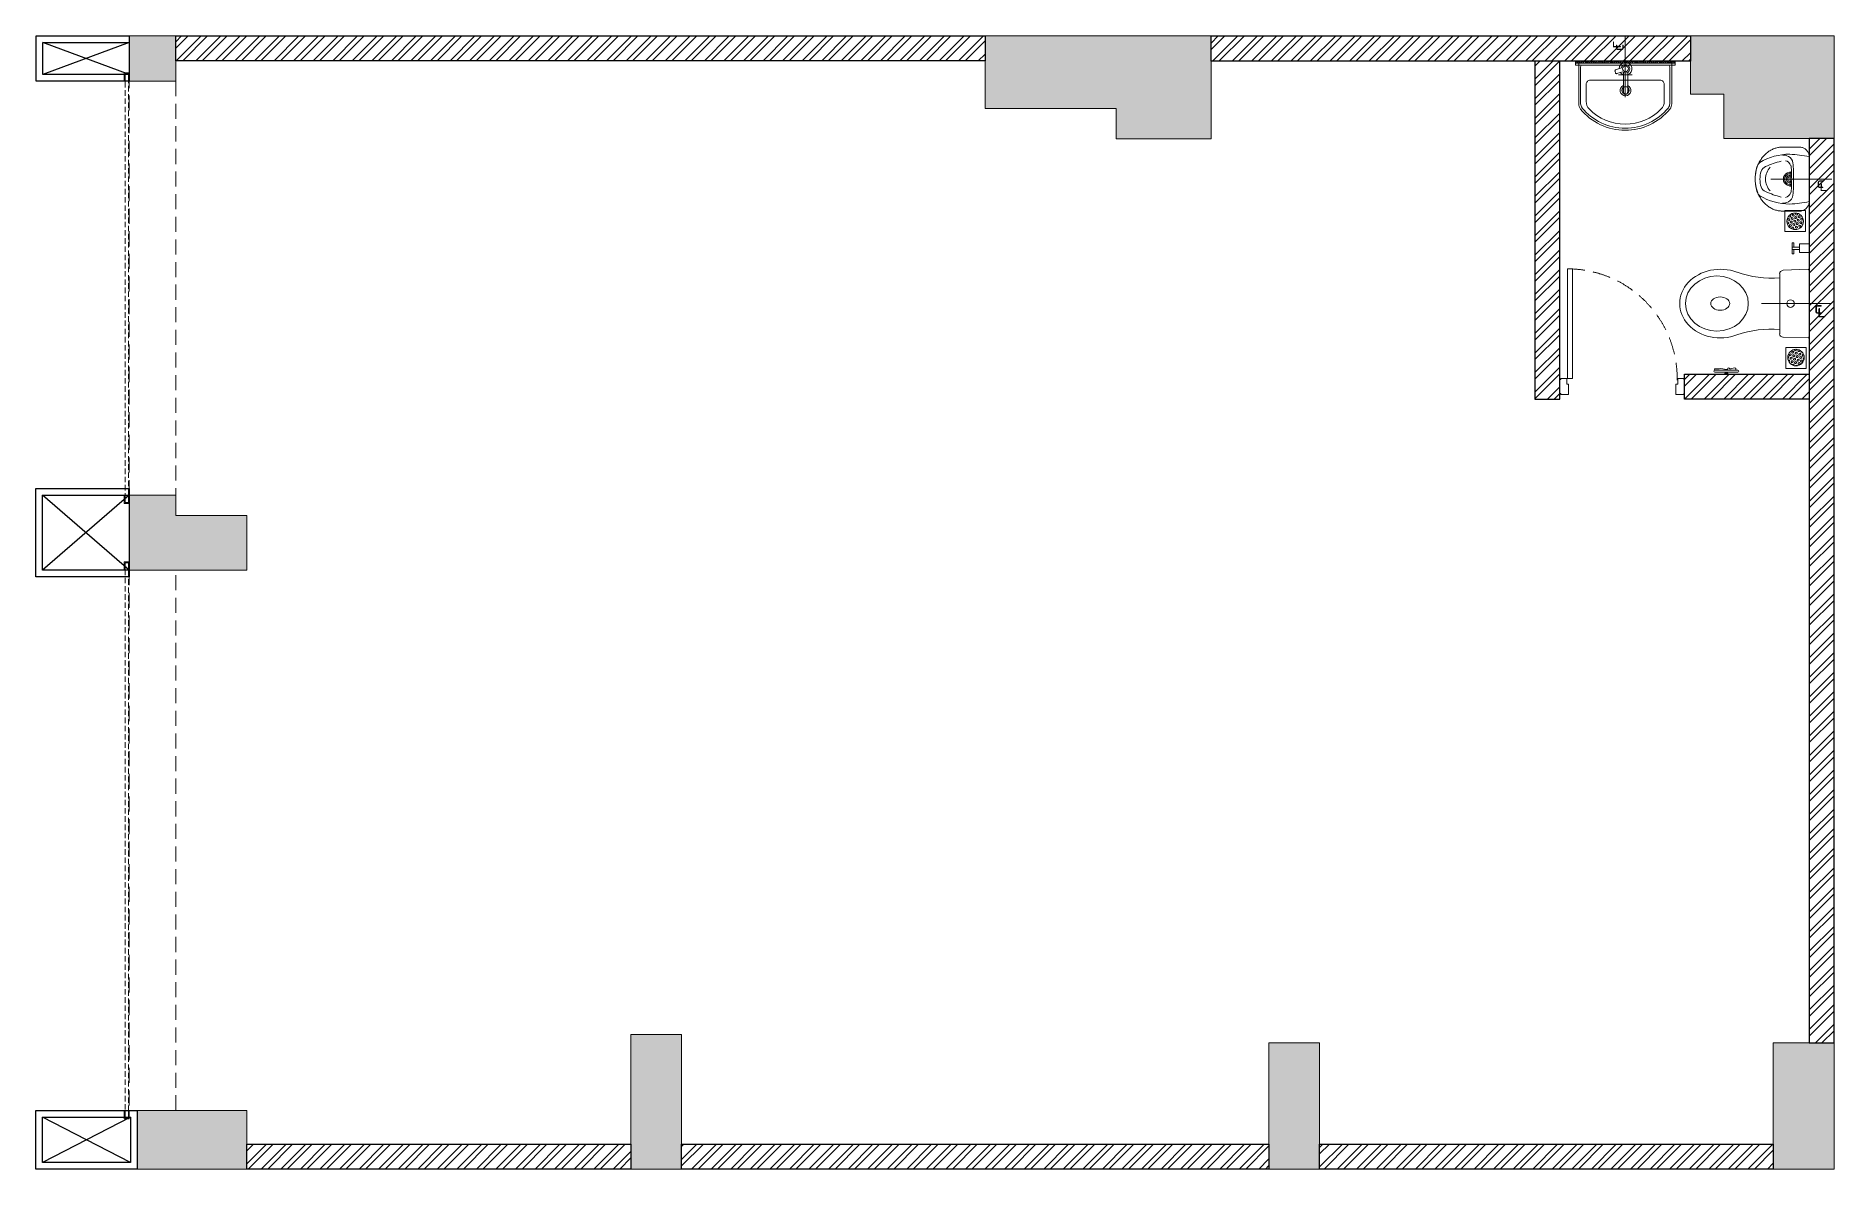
# Model space of a CAD drawing. Header units: feet. Extents: x -10822 to 0, y 0 to 6820.
import ezdxf

# ---------------------------------------------------------------- set-up
doc = ezdxf.new("R2010")
doc.units = ezdxf.units.FT
doc.header["$LTSCALE"] = 33
doc.header["$MEASUREMENT"] = 0
for name, pattern in [('a_p6_plan_L18$0$HIDDEN', [0.375, 0.25, -0.125]), ('CENTER', [2, 1.25, -0.25, 0.25, -0.25]), ('DOT2', [0.125, 0, -0.125]), ('HIDDEN', [9.525, 6.35, -3.175]), ('HIDDEN2', [4.7625, 3.175, -1.5875]), ('HIDDENX2', [0.75, 0.5, -0.25])]:
    doc.linetypes.add(name, pattern=pattern)
for name, color, linetype, lineweight in [('A-shutter', 8, 'Continuous', 18), ('beam', 90, 'Continuous', 9), ('centerline-toilets', 2, 'CENTER', 13), ('Column', 243, 'Continuous', 9), ('Door', 2, 'Continuous', 13), ('ele', 252, 'Continuous', 13), ('Fhitting', 152, 'Continuous', 30), ('LENS-DOOR', 34, 'Continuous', 20), ('LN-HATCH', 251, 'Continuous', 0), ('Mirror', 150, 'Continuous', 20), ('Panelling', 65, 'Continuous', 18), ('PARTITION', 22, 'Continuous', 30), ('rolling shutter', 1, 'Continuous', 5), ('Toilet', 5, 'Continuous', 9)]:
    doc.layers.add(name, color=color, linetype=linetype, lineweight=lineweight)
doc.layers.add('A-WALL', color=1, linetype='Continuous')
doc.layers.add('EL4', color=73, linetype='Continuous')
doc.styles.get("Standard").update_dxf_attribs({"font": 'GILC____.TTF'})

# ---------------------------------------------------------------- blocks, each defined once
blk = doc.blocks.new('*U8')
at = {"layer": 'A-shutter', "color": 5, "ltscale": 10}
for points in [[(41038304, -1561539), (41038304, -1561544), (41038259, -1561544), (41038259, -1561564), (41038304, -1561564), (41038304, -1561569), (41038254, -1561569), (41038254, -1561539)], [(41040795, -1561539), (41040795, -1561544), (41040840, -1561544), (41040840, -1561564), (41040795, -1561564), (41040795, -1561569), (41040845, -1561569), (41040845, -1561539)]]:
    blk.add_lwpolyline(points, close=True, dxfattribs=at)
at = {"layer": 'A-shutter', "color": 5, "linetype": 'HIDDENX2', "ltscale": 2}
blk.add_lwpolyline([(41038259, -1561544), (41038259, -1561564), (41040840, -1561564), (41040840, -1561544)], close=True, dxfattribs=at)
blk = doc.blocks.new('*U9')
at = {"layer": 'A-shutter', "color": 5, "ltscale": 10}
for points in [[(41037544, -1561539), (41037544, -1561544), (41037499, -1561544), (41037499, -1561564), (41037544, -1561564), (41037544, -1561569), (41037494, -1561569), (41037494, -1561539)], [(41040795, -1561539), (41040795, -1561544), (41040840, -1561544), (41040840, -1561564), (41040795, -1561564), (41040795, -1561569), (41040845, -1561569), (41040845, -1561539)]]:
    blk.add_lwpolyline(points, close=True, dxfattribs=at)
at = {"layer": 'A-shutter', "color": 5, "linetype": 'HIDDENX2', "ltscale": 2}
blk.add_lwpolyline([(41037499, -1561544), (41037499, -1561564), (41040840, -1561564), (41040840, -1561544)], close=True, dxfattribs=at)
blk = doc.blocks.new('*U10')
at = {"layer": 'LENS-DOOR'}
for p, q in [((547492, 1778574), (547492, 1779235)), ((547523, 1779235), (547492, 1779235)), ((547523, 1779235), (547523, 1778574)), ((547447, 1778569), (547452, 1778569)), ((547447, 1778484), (547447, 1778569)), ((547452, 1778574), (547489, 1778574)), ((547452, 1778569), (547452, 1778574)), ((547489, 1778540), (547489, 1778574)), ((547489, 1778540), (547499, 1778540)), ((547523, 1778574), (547492, 1778574)), ((547499, 1778479), (547499, 1778540)), ((548145, 1778479), (548145, 1778540)), ((548156, 1778540), (548145, 1778540)), ((548192, 1778574), (548156, 1778574)), ((548156, 1778540), (548156, 1778574)), ((548192, 1778569), (548192, 1778574)), ((548197, 1778569), (548192, 1778569)), ((548197, 1778484), (548197, 1778569)), ((547447, 1778484), (547452, 1778484)), ((547452, 1778479), (547452, 1778484)), ((547452, 1778479), (547499, 1778479)), ((548192, 1778479), (548145, 1778479)), ((548192, 1778479), (548192, 1778484)), ((548197, 1778484), (548192, 1778484))]:
    blk.add_line(p, q, dxfattribs=at)
at = {"layer": 'LENS-DOOR', "color": 7, "linetype": 'HIDDEN2', "extrusion": (0, 0, -1)}
blk.add_ellipse((547492, 1778574), major_axis=(661, 0), ratio=1, start_param=-1.570791, end_param=0.051209, dxfattribs=at)
blk = doc.blocks.new('DLF-RSP-AR-CD-DWG-4DT-3113$0$X-TYPICAL TOILET UPPER FLOORS - 02$0$urinals')
at = {"layer": 'Toilet'}
for p, q in [((0, -16), (0, 8)), ((0, -105), (0, -161)), ((-46, -115), (46, -115))]:
    blk.add_line(p, q, dxfattribs=at)
blk.add_lwpolyline([(135, 0), (-135, 0, 0.036949), (-150, -116, 0.138094), (-100, -297, 0.221721), (-52, -318, 0.062656), (0, -325, 0.062656), (52, -318, 0.221721), (100, -297, 0.138094), (150, -116, 0.036949)], format="xyb", close=True, dxfattribs=at)
for centre, radius, start, end in [((-94, -145), 47.1, 93.3708, 154.4824), ((3, -1238), 1145, 90.1625, 95.0265), ((-51, -225), 119, 89.5454, 105.8857), ((0, -996), 891, 89.9918, 93.182), ((0, -115), 40, 167.428, 12.572), ((0, -115), 33, 164.1814, 15.8186), ((0, -115), 32, 163.6049, 16.3951), ((0, -115), 22.6, 155.6653, 24.3347), ((0, -115), 14.7, 139.9109, 40.0891), ((-3, -1238), 1145, 84.9735, 89.8375), ((0, -996), 891, 86.818, 90.0082), ((51, -225), 119, 74.1143, 90.4546), ((94, -145), 47.1, 25.5176, 86.6292), ((-91, -153), 53.8, 148.4868, 188.6401), ((-71, -150), 40.2, 106.7016, 169.725), ((414, -38), 538, 193.994, 204.5632), ((-414, -38), 538, 335.4368, 346.006), ((71, -150), 40.2, 10.275, 73.2984), ((91, -153), 53.8, 351.3599, 31.5132), ((-30, -241), 50, 204.5632, 250.4606), ((-2, -165), 97.6, 225, 270.9552), ((-2, -161), 135, 250.4606, 270.6492), ((2, -165), 97.6, 269.0448, 315), ((2, -161), 135, 269.3508, 289.5394), ((30, -241), 50, 289.5394, 335.4368)]:
    blk.add_arc(centre, radius, start, end, dxfattribs=at)
blk.add_open_spline([(135, 0), (105, 0), (76, 0), (-13, 0), (-73, 0), (-133, 0), (-133, 0), (-134, 0), (-134, 0), (-135, 0), (-135, 0), (-135, 0), (-135, 0), (-135, 0), (-135, 0), (-135, 0), (-135, 0), (-135, 0), (-135, 0), (-135, 0), (-135, 0), (-135, 0), (-135, 0), (-136, 0), (-136, 0), (-136, 0), (-137, 0), (-138, 0), (-138, 0), (-141, 0), (-142, 0), (-146, -1), (-149, -2), (-155, -3), (-158, -5), (-163, -7), (-166, -9), (-171, -13), (-173, -15), (-178, -19), (-180, -22), (-184, -27), (-185, -29), (-188, -35), (-189, -38), (-191, -43), (-191, -46), (-192, -50), (-192, -51), (-192, -52), (-192, -54), (-193, -56), (-193, -56), (-193, -57), (-193, -57), (-193, -57), (-193, -57), (-193, -57), (-193, -57), (-193, -57), (-193, -57), (-193, -58), (-193, -58), (-193, -58), (-193, -58), (-193, -58), (-193, -58), (-193, -58), (-193, -59), (-193, -59), (-193, -60), (-193, -61), (-193, -62), (-193, -65), (-193, -66), (-193, -72), (-193, -75), (-193, -86), (-193, -93), (-193, -114), (-193, -128), (-193, -146), (-193, -145), (-193, -149), (-193, -150), (-193, -154), (-193, -156), (-193, -159), (-193, -159), (-193, -159), (-193, -159), (-193, -160), (-193, -160), (-193, -160), (-193, -160), (-193, -160), (-193, -160), (-193, -160), (-193, -160), (-193, -160), (-193, -160), (-193, -160), (-193, -161), (-193, -161), (-193, -161), (-193, -162), (-193, -162), (-192, -164), (-192, -165), (-192, -168), (-192, -170), (-192, -176), (-191, -180), (-189, -191), (-188, -198), (-183, -212), (-180, -219), (-173, -233), (-169, -240), (-159, -253), (-154, -259), (-142, -271), (-136, -277), (-123, -287), (-115, -292), (-101, -301), (-93, -305), (-77, -311), (-69, -314), (-53, -319), (-44, -321), (-28, -323), (-20, -324), (-9, -325), (-7, -325), (-3, -325), (-1, -325), (2, -325), (4, -325), (8, -325), (11, -325), (21, -324), (27, -323), (42, -321), (50, -319), (67, -315), (75, -312), (92, -305), (100, -301), (115, -292), (123, -288), (136, -277), (143, -271), (155, -259), (160, -252), (170, -238), (174, -231), (181, -217), (184, -210), (188, -195), (190, -188), (191, -179), (191, -178), (192, -174), (192, -171), (192, -168), (192, -167), (192, -164), (192, -162), (192, -160), (192, -160), (192, -160), (192, -160), (192, -160), (192, -159), (192, -159), (192, -159), (192, -158), (192, -157), (192, -156), (192, -155), (192, -152), (192, -150), (192, -143), (192, -144), (192, -132), (192, -124), (192, -99), (192, -82), (192, -65), (192, -64), (192, -62), (192, -60), (192, -58), (192, -58), (192, -57), (192, -57), (192, -57), (192, -57), (192, -57), (192, -57), (192, -57), (192, -57), (192, -57), (192, -57), (192, -56), (192, -56), (192, -55), (192, -55), (192, -53), (192, -52), (192, -48), (191, -46), (190, -40), (189, -37), (186, -31), (184, -28), (180, -22), (178, -19), (173, -14), (170, -12), (164, -8), (161, -6), (155, -3), (151, -2), (145, -1), (142, 0), (137, 0), (136, 0), (135, 0)], degree=3, knots=[0, 0, 0, 0, 0.329607, 0.329607, 0.988822, 0.988822, 0.996691, 0.996691, 0.998638, 0.998638, 0.99992, 0.99992, 1.000227, 1.000227, 1.000534, 1.000534, 1.001148, 1.001148, 1.002375, 1.002375, 1.00483, 1.00483, 1.009739, 1.009739, 1.019558, 1.019558, 1.039196, 1.039196, 1.078472, 1.078472, 1.157024, 1.157024, 1.314128, 1.314128, 1.471232, 1.471232, 1.628335, 1.628335, 1.785439, 1.785439, 1.942543, 1.942543, 2.099647, 2.099647, 2.256751, 2.256751, 2.413855, 2.413855, 2.450944, 2.450944, 2.525122, 2.525122, 2.556641, 2.556641, 2.563699, 2.563699, 2.567479, 2.567479, 2.57001, 2.57001, 2.570783, 2.570783, 2.572328, 2.572328, 2.573873, 2.573873, 2.576964, 2.576964, 2.583145, 2.583145, 2.595507, 2.595507, 2.620232, 2.620232, 2.669681, 2.669681, 2.76858, 2.76858, 2.966376, 2.966376, 3.36197, 3.36197, 3.45996, 3.45996, 3.491387, 3.491387, 3.554241, 3.554241, 3.562213, 3.562213, 3.566829, 3.566829, 3.570018, 3.570018, 3.570684, 3.570684, 3.571294, 3.571294, 3.571904, 3.571904, 3.573124, 3.573124, 3.575564, 3.575564, 3.580444, 3.580444, 3.590203, 3.590203, 3.609723, 3.609723, 3.648762, 3.648762, 3.72684, 3.72684, 3.861362, 3.861362, 3.995884, 3.995884, 4.130406, 4.130406, 4.264928, 4.264928, 4.39945, 4.39945, 4.533972, 4.533972, 4.668494, 4.668494, 4.803016, 4.803016, 4.937539, 4.937539, 5.072061, 5.072061, 5.118026, 5.118026, 5.144558, 5.144558, 5.17109, 5.17109, 5.224154, 5.224154, 5.330281, 5.330281, 5.468863, 5.468863, 5.607445, 5.607445, 5.746027, 5.746027, 5.884609, 5.884609, 6.023191, 6.023191, 6.161773, 6.161773, 6.300355, 6.300355, 6.438937, 6.438937, 6.577519, 6.577519, 6.602876, 6.602876, 6.653589, 6.653589, 6.673028, 6.673028, 6.711906, 6.711906, 6.713712, 6.713712, 6.715518, 6.715518, 6.719129, 6.719129, 6.726351, 6.726351, 6.740796, 6.740796, 6.769686, 6.769686, 6.827466, 6.827466, 6.943027, 6.943027, 7.174147, 7.174147, 7.636387, 7.636387, 7.659394, 7.659394, 7.705407, 7.705407, 7.71212, 7.71212, 7.713128, 7.713128, 7.714137, 7.714137, 7.716153, 7.716153, 7.720185, 7.720185, 7.728249, 7.728249, 7.744378, 7.744378, 7.776636, 7.776636, 7.841152, 7.841152, 7.970184, 7.970184, 8.14844, 8.14844, 8.326696, 8.326696, 8.504953, 8.504953, 8.683209, 8.683209, 8.861465, 8.861465, 9.039722, 9.039722, 9.217978, 9.217978, 9.283185, 9.283185, 9.283185, 9.283185], dxfattribs=at)
blk = doc.blocks.new('jALI')
at = {"layer": 'Toilet', "ltscale": 5}
h = blk.add_hatch(dxfattribs=at)
h.set_pattern_fill('HEX', color=256, scale=50, angle=135, double=1)
h.set_pattern_definition([(135, (-344825.863, 460708.187), (-7.65465545, -7.65465545), [6.25, -12.5]), (255, (-344825.863, 460708.187), (10.4564538, -2.80179835), [6.25, -12.5]), (195, (-344830.282, 460712.606), (2.80179835, -10.4564538), [6.25, -12.5])])
edge = h.paths.add_edge_path()
edge.add_arc((-393188, 163648), 50, -90, 270)
blk.add_lwpolyline([(-393250, 163582), (-393126, 163582), (-393126, 163709), (-393250, 163709)], close=True, dxfattribs=at)
blk.add_circle((-393188, 163648), 50, dxfattribs=at)
blk = doc.blocks.new('Urinal')
at = {"layer": 'centerline-toilets', "linetype": 'HIDDEN', "ltscale": 10}
blk.add_line((0, 231), (0, -137), dxfattribs=at)
at = {"layer": 'Fhitting', "lineweight": 0, "ltscale": 0.5, "rotation": 180}
blk.add_blockref('DLF-RSP-AR-CD-DWG-4DT-3113$0$X-TYPICAL TOILET UPPER FLOORS - 02$0$urinals', (0, 0), dxfattribs=at)
at = {"layer": 'Fhitting', "lineweight": 0, "ltscale": 0.5, "xscale": -1, "rotation": 90}
blk.add_blockref('jALI', (163394, -393104), dxfattribs=at)
at = {"layer": 'centerline-toilets', "linetype": 'DOT2', "insert": (-31, -69), "char_height": 75, "width": 495.83, "attachment_point": 5, "rotation": 270}
blk.add_mtext('{\\fISOCPEUR|b0|i0|c0|p34;℄}', dxfattribs=at)
blk = doc.blocks.new('WC')
at = {"layer": 'centerline-toilets', "linetype": 'HIDDEN', "ltscale": 10}
blk.add_line((0, 286), (0, -135), dxfattribs=at)
at = {"layer": 'Toilet'}
for p, q in [((-413, 567), (-413, 429)), ((-401, 567), (-401, 429)), ((-419, 507), (-425, 507)), ((-425, 507), (-425, 489)), ((-419, 489), (-425, 489)), ((-419, 507), (-419, 489)), ((-419, 504), (-413, 504)), ((-419, 492), (-413, 492)), ((-206, 6), (-202, 157)), ((181, 177), (-183, 177)), ((206, 6), (200, 157)), ((-200, 0), (200, 0))]:
    blk.add_line(p, q, dxfattribs=at)
at = {"layer": 'Toilet', "ltscale": 100}
for p, q in [((366, 103), (300, 103)), ((300, 92), (300, 103)), ((326, 92), (300, 92)), ((307, 0), (307, 57)), ((359, 57), (307, 57)), ((326, 103), (326, 57)), ((340, 103), (340, 57)), ((366, 92), (340, 92)), ((359, 57), (359, 0)), ((366, 92), (366, 103)), ((359, 0), (307, 0))]:
    blk.add_line(p, q, dxfattribs=at)
at = {"layer": 'Toilet'}
blk.add_circle((0, 112), 22.9, dxfattribs=at)
for centre, radius, start, end in [((-407, 567), 6, 0, 180), ((-776, 231), 622, 354.997, 19.0619), ((776, 226), 623, 160.5196, 184.5617), ((-407, 429), 6, 180, 0), ((-182, 158), 19.3, 90.3509, 180.8981), ((180, 158), 19.3, 359.1019, 89.6491), ((-200, 6), 5.72, 177.9546, 270), ((200, 6), 5.72, 270, 2.0454)]:
    blk.add_arc(centre, radius, start, end, dxfattribs=at)
at = {"layer": 'Toilet', "extrusion": (0, 0, -1)}
for centre, major_axis, ratio, start_param, end_param in [((0, 534), (0, -245), 0.842028, 7.436326, 11.41323), ((0, 535), (0, -57.2), 0.7, 1.570796326794896, 7.853981633974482)]:
    blk.add_ellipse(centre, major_axis=major_axis, ratio=ratio, start_param=start_param, end_param=end_param, dxfattribs=at)
blk.add_ellipse((0, 555), major_axis=(0, -189), ratio=0.878788, dxfattribs=at)
at = {"layer": 'Toilet'}
blk.add_open_spline([(-401, 441), (-397, 441), (-384, 439), (-389, 459), (-396, 480), (-386, 478), (-386, 491), (-403, 487), (-385, 532), (-396, 547), (-391, 570), (-397, 569), (-401, 568)], degree=3, knots=[0, 0, 0, 0, 9.744972, 33.823887, 47.583551, 49.497915, 60.560502, 63.822284, 93.508019, 135.756925, 141.904352, 150.301906, 150.301906, 150.301906, 150.301906], dxfattribs=at)
at = {"layer": 'Fhitting', "lineweight": 0, "ltscale": 0.5, "rotation": 270}
blk.add_blockref('jALI', (-163973, -393109), dxfattribs=at)
at = {"layer": 'centerline-toilets', "linetype": 'DOT2', "insert": (-36, -57), "char_height": 85.83, "width": 567.4, "attachment_point": 5, "rotation": 270}
blk.add_mtext('{\\fISOCPEUR|b0|i0|c0|p34;℄}', dxfattribs=at)
blk = doc.blocks.new('Wash Basin')
at = {"layer": 'PARTITION', "lineweight": 9}
h = blk.add_hatch(dxfattribs=at)
h.set_pattern_fill('ANSI38', color=256, scale=70, angle=990, style=0, double=1)
h.set_pattern_definition([(315, (-64.7135, -33.325), (6.18718, 6.18718), []), (45, (-64.7135, -33.325), (6.18718, 18.56155), [21.875, -13.125])])
h.paths.add_polyline_path([(300, -22), (-300, -22), (-300, -34), (300, -34)])
at = {"layer": 'centerline-toilets', "linetype": 'HIDDEN', "ltscale": 10}
blk.add_line((0, -238), (0, 130), dxfattribs=at)
at = {"layer": 'Mirror', "ltscale": 0.5}
blk.add_lwpolyline([(-300, -34), (-300, -46), (300, -46), (300, -34)], close=True, dxfattribs=at)
at = {"layer": 'Panelling', "lineweight": 9}
blk.add_lwpolyline([(-300, -22), (-300, -34), (300, -34), (300, -22)], close=True, dxfattribs=at)
at = {"layer": 'Toilet', "ltscale": 100}
for p, q in [((-280, -32), (-280, -278)), ((-270, -22), (270, -22)), ((-268, -55), (-268, -278)), ((-258, -45), (258, -45)), ((-15, -89), (-15, -208)), ((11, -208), (11, -89)), ((268, -55), (268, -278)), ((280, -32), (280, -278))]:
    blk.add_line(p, q, dxfattribs=at)
blk.add_lwpolyline([(41, -103), (-41, -103)], dxfattribs=at)
blk.add_lwpolyline([(23, -62), (58, -74, -0.414214), (61, -81), (58, -93, -0.414214), (50, -96), (16, -85)], format="xyb", dxfattribs=at)
blk.add_lwpolyline([(-235, -264, 0.191896), (-217, -309, 0.420236), (217, -309, 0.191896), (235, -264), (235, -161, 0.414214), (210, -136), (-210, -136, 0.414214), (-235, -161)], format="xyb", close=True, dxfattribs=at)
for centre, radius in [((-2, -67), 17.5), ((-2, -197), 22.5)]:
    blk.add_circle(centre, radius, dxfattribs=at)
for centre, radius, start, end in [((-270, -32), 10, 90, 180), ((-258, -55), 10, 90, 180), ((258, -55), 10, 0, 90), ((270, -32), 10, 0, 90), ((-2, -197), 32.1, 113.0898, 66.246), ((-2, -197), 20.5, 128.0403, 237.2899), ((-2, -197), 20.5, 304.4733, 50.7332), ((-230, -278), 50, 180, 218.4461), ((0, -89), 348, 219.2826, 320.7174), ((-230, -278), 38, 180, 218.4461), ((0, -89), 336, 219.313, 320.687), ((230, -278), 38, 321.5539, 0), ((230, -278), 50, 321.5539, 0)]:
    blk.add_arc(centre, radius, start, end, dxfattribs=at)
for centre, major_axis, start_param, end_param in [((-2, -67), (0, 38.3), 4.720493, 9.081982), ((-2, -67), (-0.2, -25.6), 1.769108, 7.074098), ((-2, -67), (0, 38.3), 3.484555, 4.083576), ((-2, -208), (-9.04, 9.04), 0.785398, 3.926991)]:
    blk.add_ellipse(centre, major_axis=major_axis, ratio=1, start_param=start_param, end_param=end_param, dxfattribs=at)
at = {"layer": 'centerline-toilets', "linetype": 'DOT2', "insert": (33, 62), "char_height": 75, "width": 495.83, "attachment_point": 5, "rotation": 90}
blk.add_mtext('{\\fISOCPEUR|b0|i0|c0|p34;℄}', dxfattribs=at)

msp = doc.modelspace()

# ---------------------------------------------------------------- hatches: boundary and pattern name
at = {"layer": 'Column'}
h = msp.add_hatch(color=8, dxfattribs=at)
h.dxf.hatch_style = 1
h.paths.add_polyline_path([(-864, 6820), (0, 6820), (0, 6202), (-663, 6202), (-663, 6469), (-864, 6469)])
h.paths.add_polyline_path([(-5110, 6820), (-3749, 6820), (-3749, 6200), (-4320, 6200), (-4320, 6383), (-5110, 6383)])
h.paths.add_polyline_path([(-10261, 6820), (-9981, 6820), (-9981, 6548), (-10261, 6548)])
h.paths.add_polyline_path([(-9552, 3604), (-10261, 3604), (-10261, 4056), (-9981, 4056), (-9981, 3934), (-9552, 3934)])
h.paths.add_polyline_path([(-9552, 353), (-10213, 353), (-10213, 0), (-9552, 0)])
h.paths.add_polyline_path([(-6936, 810), (-7241, 810), (-7241, 0), (-6936, 0)])
h.paths.add_polyline_path([(-3401, 0), (-3096, 0), (-3096, 760), (-3401, 760)])
h.paths.add_polyline_path([(-366, 760), (0, 760), (0, 0), (-366, 0)])
at = {"layer": 'LN-HATCH'}
h = msp.add_hatch(dxfattribs=at)
h.set_pattern_fill('ANSI32', color=256, scale=222)
h.set_pattern_definition([(45, (-2872276.04, 5463405.48), (-58.8666395, 58.8666395), []), (45, (-2872236.8, 5463405.48), (-58.8666395, 58.8666395), [])])
h.paths.add_polyline_path([(-9552, 150), (-7241, 150), (-7241, 0), (-9552, 0)])
h.paths.add_polyline_path([(-6936, 150), (-3401, 150), (-3401, 0), (-6936, 0)])
h.paths.add_polyline_path([(-3096, 150), (-366, 150), (-366, 0), (-3096, 0)])
h.paths.add_polyline_path([(-150, 760), (0, 760), (0, 6202), (-150, 6202)])
h.paths.add_polyline_path([(-864, 6667), (-3749, 6667), (-3749, 6820), (-864, 6820)])
h.paths.add_polyline_path([(-5110, 6670), (-9981, 6670), (-9981, 6820), (-5110, 6820)])
h = msp.add_hatch(dxfattribs=at)
h.set_pattern_fill('ANSI32', color=256, scale=222)
h.paths.add_polyline_path([(-1650, 6667), (-1800, 6667), (-1800, 4634), (-1650, 4634)])
h.paths.add_polyline_path([(-900, 4784), (-900, 4634), (-150, 4634), (-150, 4784)])

# ---------------------------------------------------------------- linework, layer by layer
at = {"layer": 'A-WALL'}
for points in [[(-5110, 6670), (-9981, 6670), (-9981, 6820), (-5110, 6820)], [(-864, 6667), (-3749, 6667), (-3749, 6820), (-864, 6820)], [(-1650, 6667), (-1800, 6667), (-1800, 4634), (-1650, 4634)], [(-150, 760), (0, 760), (0, 6202), (-150, 6202)], [(-150, 4634), (-900, 4634), (-900, 4784), (-150, 4784)], [(-9552, 150), (-7241, 150), (-7241, 0), (-9552, 0)], [(-6936, 150), (-3401, 150), (-3401, 0), (-6936, 0)], [(-3096, 150), (-366, 150), (-366, 0), (-3096, 0)]]:
    msp.add_lwpolyline(points, close=True, dxfattribs=at)
at = {"layer": 'beam', "linetype": 'a_p6_plan_L18$0$HIDDEN', "lineweight": 5, "ltscale": 11}
for points in [[(-9981, 4056), (-10261, 4056), (-10261, 6548), (-9981, 6548)], [(-9981, 3604), (-10261, 3604), (-10261, 353), (-9981, 353)]]:
    msp.add_lwpolyline(points, close=True, dxfattribs=at)
at = {"layer": 'Column'}
for points in [[(-10261, 6820), (-9981, 6820), (-9981, 6548), (-10261, 6548)], [(-5110, 6820), (-3749, 6820), (-3749, 6200), (-4320, 6200), (-4320, 6383), (-5110, 6383)], [(-864, 6820), (0, 6820), (0, 6202), (-663, 6202), (-663, 6469), (-864, 6469)], [(-9552, 3604), (-10261, 3604), (-10261, 4056), (-9981, 4056), (-9981, 3934), (-9552, 3934)], [(-6936, 810), (-7241, 810), (-7241, 0), (-6936, 0)], [(-3401, 0), (-3096, 0), (-3096, 760), (-3401, 760)], [(-366, 760), (0, 760), (0, 0), (-366, 0)], [(-9552, 353), (-10213, 353), (-10213, 0), (-9552, 0)]]:
    msp.add_lwpolyline(points, close=True, dxfattribs=at)
at = {"layer": 'EL4'}
for p, q in [((-10780, 6588), (-10780, 6780)), ((-10261, 6780), (-10780, 6588)), ((-10261, 6588), (-10780, 6780)), ((-10261, 4056), (-10782, 3604)), ((-10261, 3604), (-10782, 4056)), ((-10253, 40), (-10782, 313)), ((-10253, 313), (-10782, 40))]:
    msp.add_line(p, q, dxfattribs=at)
for points in [[(-10261, 6548), (-10820, 6548), (-10820, 6820), (-10261, 6820)], [(-10780, 6780), (-10261, 6780), (-10261, 6588), (-10780, 6588)], [(-10261, 3564), (-10822, 3564), (-10822, 4096), (-10261, 4096)], [(-10261, 3604), (-10782, 3604), (-10782, 4056), (-10261, 4056)], [(-10213, 0), (-10822, 0), (-10822, 353), (-10213, 353)], [(-10782, 313), (-10253, 313), (-10253, 40), (-10782, 40)]]:
    msp.add_lwpolyline(points, close=True, dxfattribs=at)

# ---------------------------------------------------------------- block references
at = {"layer": 'Door'}
msp.add_blockref('*U10', (-549097, -1773817), dxfattribs=at)
at = {"layer": 'ele', "color": 0, "lineweight": -2, "xscale": -1}
msp.add_blockref('Wash Basin', (-1257, 6689), dxfattribs=at)
at = {"layer": 'ele', "color": 0, "lineweight": -2, "rotation": 90.00000000000003}
for name, p in [('Urinal', (-150, 5958)), ('WC', (-150, 5209))]:
    msp.add_blockref(name, p, dxfattribs=at)
at = {"layer": 'rolling shutter', "color": 2, "rotation": 270}
msp.add_blockref('*U8', (1551278, 41044851), dxfattribs=at)
at = {"layer": 'rolling shutter', "color": 2, "xscale": -1, "rotation": 270}
msp.add_blockref('*U9', (1551278, -41037191), dxfattribs=at)

doc.saveas('drawing.dxf')
